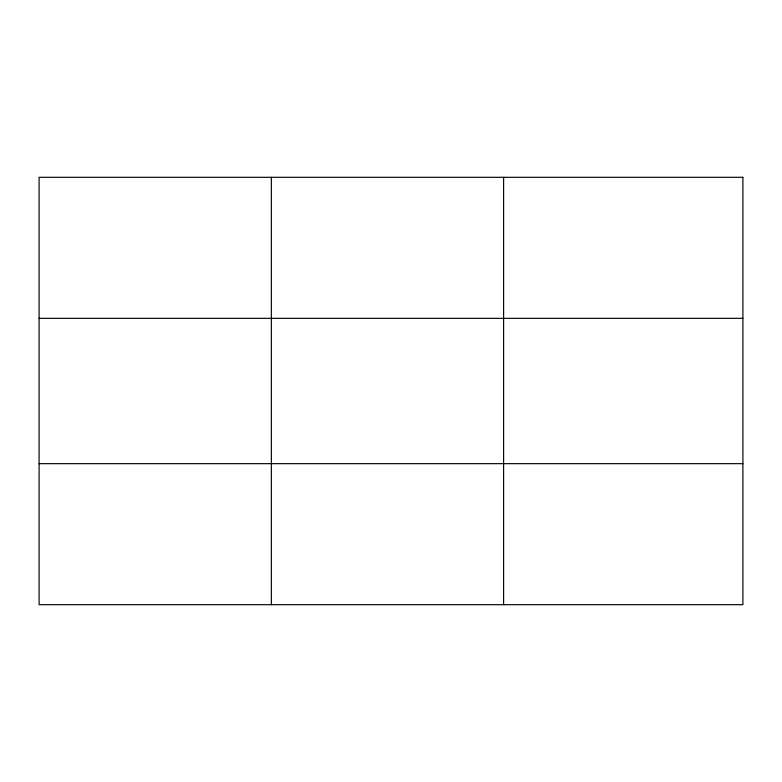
<?xml version="1.0" encoding="UTF-8"?>
<svg xmlns="http://www.w3.org/2000/svg" width="782" height="782" viewBox="0 0 782 782"><rect width="100%" height="100%" fill="white"/><g stroke="black" fill="none" stroke-linecap="round" stroke-linejoin="round"><path stroke-width="1.17" d="M271.354 604.691L271.354 177.309M503.608 604.691L503.608 177.309M39.1 318.342L742.9 318.342M39.1 463.658L742.9 463.658M742.9 177.309L742.9 604.691L39.1 604.691L39.1 177.309L742.9 177.309"/></g></svg>
